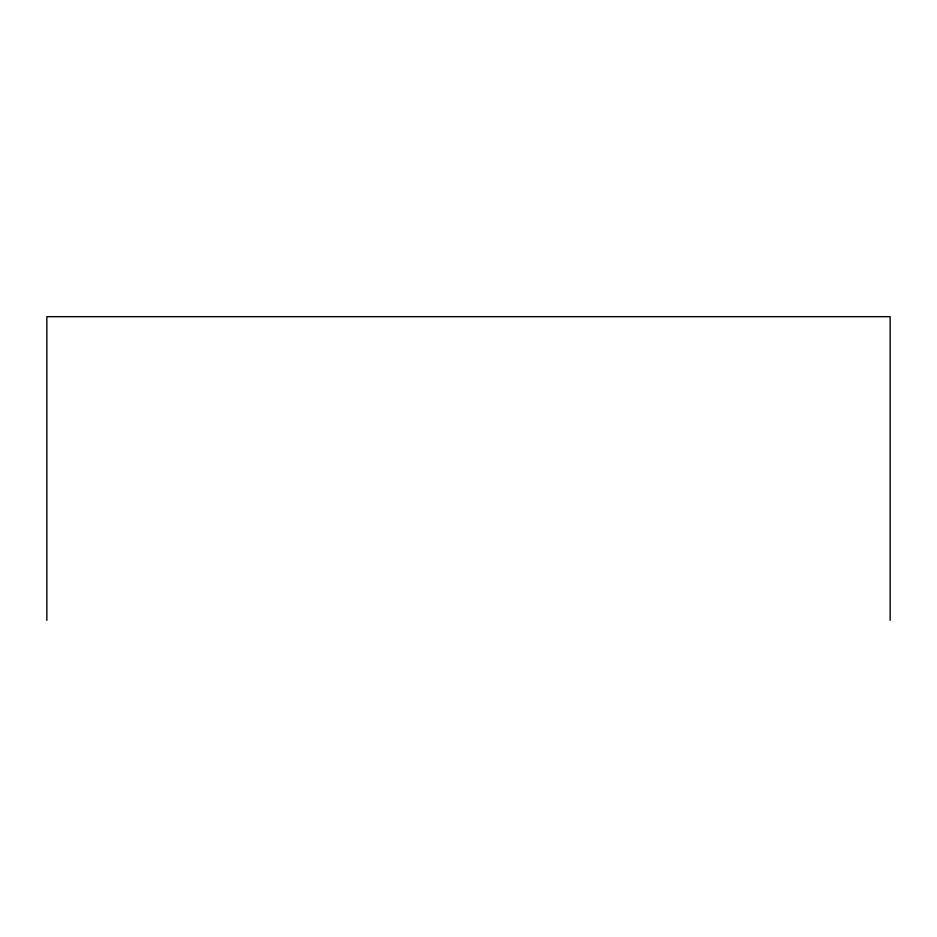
<?xml version="1.0" encoding="UTF-8"?>
<svg xmlns="http://www.w3.org/2000/svg" width="937" height="937" viewBox="0 0 937 937"><rect width="100%" height="100%" fill="white"/><g stroke="black" fill="none" stroke-linecap="round" stroke-linejoin="round"><path stroke-width="1.41" d="M890.15 620.329L890.15 316.671L46.85 316.671L46.85 620.329"/></g></svg>
